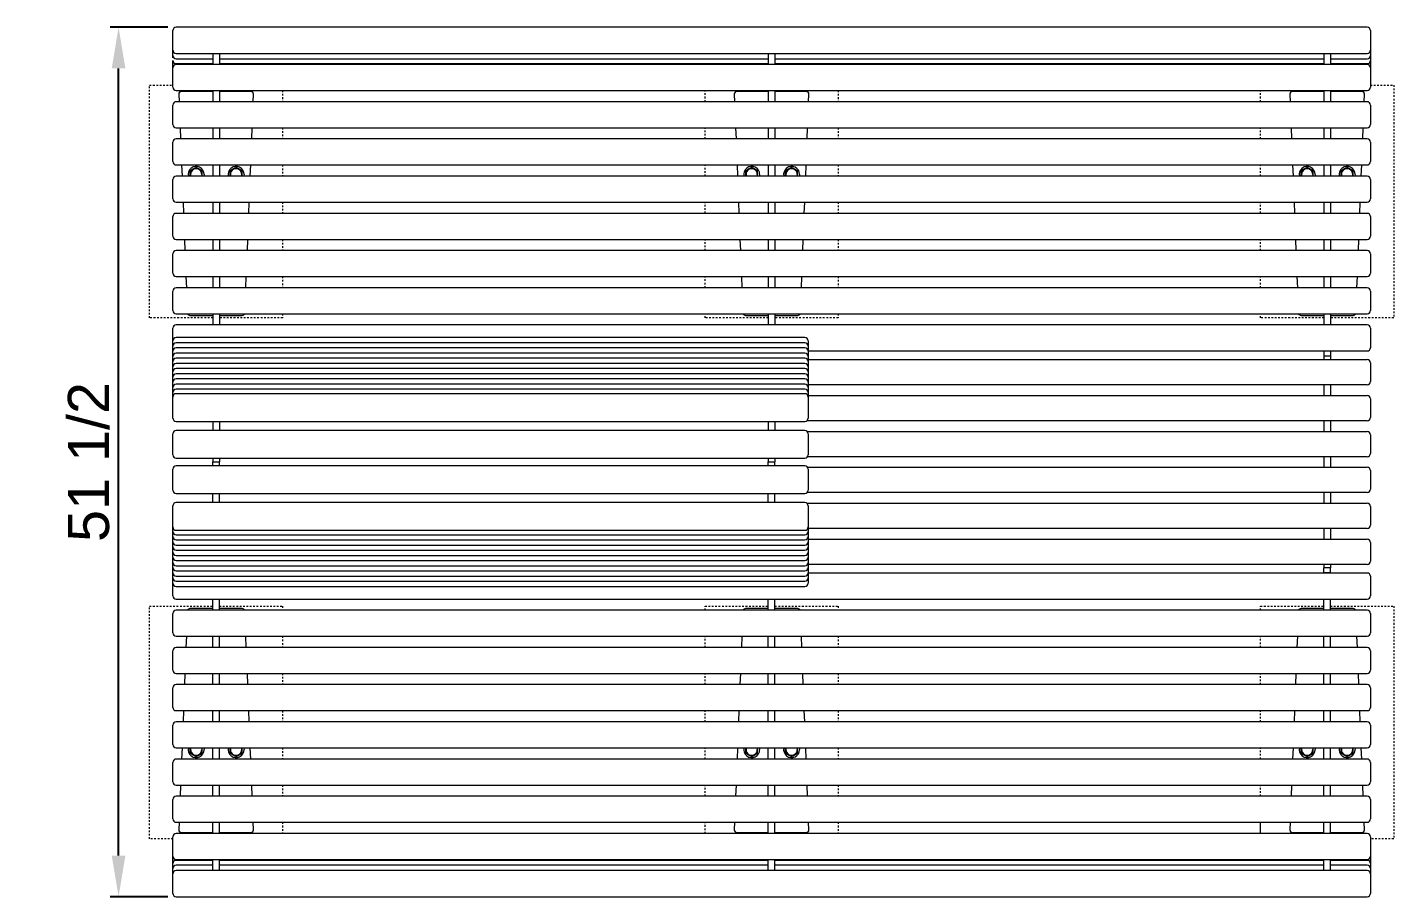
# Model space of a CAD drawing. Header units: inches. Extents: x -7 to 252, y -1 to 205.
# Drawn here: x 5.2 to 86, y 74.9 to 126.4 of the extents above; entities that cross this region are included whole.
import ezdxf

# ---------------------------------------------------------------- set-up
doc = ezdxf.new("R2010")
doc.units = ezdxf.units.IN
doc.linetypes.add('HIDDEN', pattern=[1.905, 1.27, -0.635])
for name, color, linetype, lineweight in [('ZANO_R', 7, 'Continuous', 0), ('ZANO_R_przerywana', 250, 'HIDDEN', 0), ('ZANO_W', 1, 'Continuous', 0)]:
    doc.layers.add(name, color=color, linetype=linetype, lineweight=lineweight)
doc.styles.get("Standard").update_dxf_attribs({"font": 'ARIALUNI.TTF'})
doc.dimstyles.new('amerykanie', dxfattribs={"dimtxt": 50, "dimasz": 50, "dimexe": 0.5, "dimexo": 0.5, "dimgap": 1, "dimtad": 1, "dimdec": 0, "dimzin": 0, "dimlunit": 5, "dimtxsty": 'Standard', "dimcen": 0.09, "dimclrd": 1, "dimclre": 1, "dimclrt": 1, "dimazin": 0, "dimtfac": 1, "dimtdec": 0, "dimtmove": 0, "dimatfit": 3, "dimfxl": 1, "dimtzin": 0, "dimarcsym": 1})

# ---------------------------------------------------------------- blocks, each defined once
blk = doc.blocks.new('*D369')
at = {"layer": 'ZANO_W', "color": 1, "lineweight": -2}
for p, q in [((13.461, 126.373), (10.05, 126.373)), ((10.55, 77.339), (10.55, 123.936)), ((13.461, 74.901), (10.05, 74.901))]:
    blk.add_line(p, q, dxfattribs=at)
at = {"layer": 'ZANO_W', "color": 1}
for points in [[(10.956, 123.936), (10.144, 123.936), (10.55, 126.373)], [(10.144, 77.339), (10.956, 77.339), (10.55, 74.901)]]:
    blk.add_solid(points, dxfattribs=at)
at = {"layer": 'ZANO_W', "color": 1, "insert": (8.785, 100.637), "char_height": 2.4375, "attachment_point": 5, "rotation": 90}
blk.add_mtext('51 1/2', dxfattribs=at)

msp = doc.modelspace()

# ---------------------------------------------------------------- linework, layer by layer
at = {"layer": 'ZANO_R'}
for p, q in [((13.76369, 126.12964), (13.76369, 126.17619)), ((84.43274, 126.37304), (13.96054, 126.37304)), ((84.62959, 126.17619), (84.62959, 126.12964)), ((13.76369, 125.02826), (13.76369, 126.12964)), ((84.62959, 126.12964), (84.62959, 125.02826)), ((13.76369, 124.85759), (13.76369, 125.02826)), ((13.76369, 124.711), (13.76369, 124.85759)), ((13.76369, 124.5644), (13.76369, 124.711)), ((13.96054, 124.83141), (84.43274, 124.83141)), ((16.12589, 124.83141), (16.12589, 124.17029)), ((16.51958, 124.83141), (16.51958, 124.17029)), ((48.99979, 124.83141), (48.99979, 124.17029)), ((49.39349, 124.83141), (49.39349, 124.17029)), ((81.87369, 124.83141), (81.87369, 124.17029)), ((82.26739, 124.83141), (82.26739, 124.17029)), ((84.62959, 125.02826), (84.62959, 124.85759)), ((84.62959, 124.85759), (84.62959, 124.711)), ((84.62959, 124.711), (84.62959, 124.5644)), ((84.62959, 124.5644), (84.62959, 124.41781)), ((13.76369, 124.27121), (13.76369, 124.41781)), ((13.76369, 124.12462), (13.76369, 124.27121)), ((13.76369, 123.97803), (13.76369, 124.12462)), ((13.76369, 123.97344), (13.76369, 123.97803)), ((13.76369, 123.92689), (13.76369, 123.97344)), ((13.76369, 122.82551), (13.76369, 123.92689)), ((13.96054, 124.51415), (16.12589, 124.51415)), ((13.96054, 124.22096), (16.12589, 124.22096)), ((84.43274, 124.17029), (13.96054, 124.17029)), ((16.51958, 124.51415), (48.99979, 124.51415)), ((16.51958, 124.22096), (48.99979, 124.22096)), ((49.39349, 124.51415), (81.87369, 124.51415)), ((49.39349, 124.22096), (81.87369, 124.22096)), ((82.26739, 124.51415), (84.43274, 124.51415)), ((82.26739, 124.22096), (84.43274, 124.22096)), ((84.62959, 124.41781), (84.62959, 124.27121)), ((84.62959, 124.27121), (84.62959, 124.12462)), ((84.62959, 124.12462), (84.62959, 123.97803)), ((84.62959, 123.97803), (84.62959, 123.97344)), ((84.62959, 123.97344), (84.62959, 123.92689)), ((84.62959, 123.92689), (84.62959, 122.82551)), ((13.96054, 122.62866), (84.43274, 122.62866)), ((14.11455, 122.41142), (14.13186, 121.96754)), ((16.12589, 122.57503), (14.27191, 122.57503)), ((16.12589, 122.62866), (16.12589, 121.96754)), ((16.51958, 122.62866), (16.51958, 121.96754)), ((18.37356, 122.57503), (16.51958, 122.57503)), ((18.51361, 121.96754), (18.53092, 122.41142)), ((46.98845, 122.41142), (47.00576, 121.96754)), ((48.99979, 122.57503), (47.14581, 122.57503)), ((48.99979, 122.62866), (48.99979, 121.96754)), ((49.39349, 122.62866), (49.39349, 121.96754)), ((51.24746, 122.57503), (49.39349, 122.57503)), ((51.38752, 121.96754), (51.40482, 122.41142)), ((79.86236, 122.41142), (79.87966, 121.96754)), ((81.87369, 122.57503), (80.01972, 122.57503)), ((81.87369, 122.62866), (81.87369, 121.96754)), ((82.26739, 122.62866), (82.26739, 121.96754)), ((84.12136, 122.57503), (82.26739, 122.57503)), ((84.26142, 121.96754), (84.27872, 122.41142)), ((13.76369, 121.72414), (13.76369, 121.77068)), ((13.76369, 120.62276), (13.76369, 121.72414)), ((84.43274, 121.96754), (13.96054, 121.96754)), ((84.62959, 121.77068), (84.62959, 121.72414)), ((84.62959, 121.72414), (84.62959, 120.62276)), ((13.96054, 120.42591), (84.43274, 120.42591)), ((84.43274, 119.76478), (13.96054, 119.76478)), ((14.19195, 120.42591), (14.21772, 119.76478)), ((16.12589, 120.42591), (16.12589, 119.76478)), ((16.51958, 120.42591), (16.51958, 119.76478)), ((18.42775, 119.76478), (18.45352, 120.42591)), ((47.06585, 120.42591), (47.09162, 119.76478)), ((48.99979, 120.42591), (48.99979, 119.76478)), ((49.39349, 120.42591), (49.39349, 119.76478)), ((51.30165, 119.76478), (51.32742, 120.42591)), ((79.93975, 120.42591), (79.96552, 119.76478)), ((81.87369, 120.42591), (81.87369, 119.76478)), ((82.26739, 120.42591), (82.26739, 119.76478)), ((84.17555, 119.76478), (84.20132, 120.42591)), ((13.76369, 119.52139), (13.76369, 119.56793)), ((13.76369, 118.42001), (13.76369, 119.52139)), ((84.62959, 119.56793), (84.62959, 119.52139)), ((84.62959, 119.52139), (84.62959, 118.42001)), ((13.96054, 118.22316), (84.43274, 118.22316)), ((14.27782, 118.22316), (14.30359, 117.56203)), ((16.12589, 118.22316), (16.12589, 117.56203)), ((16.51958, 118.22316), (16.51958, 117.56203)), ((18.34188, 117.56203), (18.36765, 118.22316)), ((47.15172, 118.22316), (47.17749, 117.56203)), ((48.99979, 118.22316), (48.99979, 117.56203)), ((49.39349, 118.22316), (49.39349, 117.56203)), ((51.21578, 117.56203), (51.24155, 118.22316)), ((80.02562, 118.22316), (80.05139, 117.56203)), ((81.87369, 118.22316), (81.87369, 117.56203)), ((82.26739, 118.22316), (82.26739, 117.56203)), ((84.08968, 117.56203), (84.11546, 118.22316)), ((13.76369, 117.31863), (13.76369, 117.36518)), ((13.76369, 116.21726), (13.76369, 117.31863)), ((84.43274, 117.56203), (13.96054, 117.56203)), ((14.78731, 117.6656), (14.78731, 117.87017)), ((14.78731, 117.56203), (14.78731, 117.6656)), ((15.49597, 117.87017), (15.3188, 117.97246)), ((15.49597, 117.6656), (15.49597, 117.87017)), ((15.49597, 117.56203), (15.49597, 117.6656)), ((17.1495, 117.6656), (17.1495, 117.87017)), ((17.1495, 117.56203), (17.1495, 117.6656)), ((17.85816, 117.6656), (17.85816, 117.87017)), ((17.85816, 117.56203), (17.85816, 117.6656)), ((47.66121, 117.6656), (47.66121, 117.87017)), ((47.66121, 117.56203), (47.66121, 117.6656)), ((48.36987, 117.6656), (48.36987, 117.87017)), ((48.36987, 117.56203), (48.36987, 117.6656)), ((50.02341, 117.6656), (50.02341, 117.87017)), ((50.02341, 117.56203), (50.02341, 117.6656)), ((50.73206, 117.6656), (50.73206, 117.87017)), ((50.73206, 117.56203), (50.73206, 117.6656)), ((80.53511, 117.6656), (80.53511, 117.87017)), ((80.53511, 117.56203), (80.53511, 117.6656)), ((81.24377, 117.6656), (81.24377, 117.87017)), ((81.24377, 117.56203), (81.24377, 117.6656)), ((82.89731, 117.6656), (82.89731, 117.87017)), ((82.89731, 117.56203), (82.89731, 117.6656)), ((83.60597, 117.6656), (83.60597, 117.87017)), ((83.60597, 117.56203), (83.60597, 117.6656)), ((84.62959, 117.36518), (84.62959, 117.31863)), ((84.62959, 117.31863), (84.62959, 116.21726)), ((13.96054, 116.02041), (84.43274, 116.02041)), ((14.36368, 116.02041), (14.38945, 115.35928)), ((16.12589, 116.02041), (16.12589, 115.35928)), ((16.51958, 116.02041), (16.51958, 115.35928)), ((18.25602, 115.35928), (18.28179, 116.02041)), ((47.23758, 116.02041), (47.26336, 115.35928)), ((48.99979, 116.02041), (48.99979, 115.35928)), ((49.39349, 116.02041), (49.39349, 115.35928)), ((51.12992, 115.35928), (51.15569, 116.02041)), ((80.11149, 116.02041), (80.13726, 115.35928)), ((81.87369, 116.02041), (81.87369, 115.35928)), ((82.26739, 116.02041), (82.26739, 115.35928)), ((84.00382, 115.35928), (84.02959, 116.02041)), ((13.76369, 115.11588), (13.76369, 115.16243)), ((13.76369, 114.01451), (13.76369, 115.11588)), ((84.43274, 115.35928), (13.96054, 115.35928)), ((84.62959, 115.16243), (84.62959, 115.11588)), ((84.62959, 115.11588), (84.62959, 114.01451)), ((13.96054, 113.81766), (84.43274, 113.81766)), ((14.44955, 113.81766), (14.47532, 113.15653)), ((16.12589, 113.81766), (16.12589, 113.15653)), ((16.51958, 113.81766), (16.51958, 113.15653)), ((18.17015, 113.15653), (18.19592, 113.81766)), ((47.32345, 113.81766), (47.34922, 113.15653)), ((48.99979, 113.81766), (48.99979, 113.15653)), ((49.39349, 113.81766), (49.39349, 113.15653)), ((51.04405, 113.15653), (51.06982, 113.81766)), ((80.19735, 113.81766), (80.22312, 113.15653)), ((81.87369, 113.81766), (81.87369, 113.15653)), ((82.26739, 113.81766), (82.26739, 113.15653)), ((83.91795, 113.15653), (83.94372, 113.81766)), ((13.76369, 112.91313), (13.76369, 112.95968)), ((13.76369, 111.81176), (13.76369, 112.91313)), ((84.43274, 113.15653), (13.96054, 113.15653)), ((84.62959, 112.95968), (84.62959, 112.91313)), ((84.62959, 112.91313), (84.62959, 111.81176)), ((13.96054, 111.61491), (84.43274, 111.61491)), ((14.53542, 111.61491), (14.56119, 110.95378)), ((16.12589, 111.61491), (16.12589, 110.95378)), ((16.51958, 111.61491), (16.51958, 110.95378)), ((18.08428, 110.95378), (18.11005, 111.61491)), ((47.40932, 111.61491), (47.43509, 110.95378)), ((48.99979, 111.61491), (48.99979, 110.95378)), ((49.39349, 111.61491), (49.39349, 110.95378)), ((50.95818, 110.95378), (50.98396, 111.61491)), ((80.28322, 111.61491), (80.30899, 110.95378)), ((81.87369, 111.61491), (81.87369, 110.95378)), ((82.26739, 111.61491), (82.26739, 110.95378)), ((83.83209, 110.95378), (83.85786, 111.61491)), ((84.43274, 110.95378), (13.96054, 110.95378)), ((13.76369, 110.71038), (13.76369, 110.75693)), ((13.76369, 109.60901), (13.76369, 110.71038)), ((84.62959, 110.75693), (84.62959, 110.71038)), ((84.62959, 110.71038), (84.62959, 109.60901)), ((13.96054, 109.41216), (84.43274, 109.41216)), ((14.77637, 109.31917), (16.12589, 109.31917)), ((16.12589, 109.41216), (16.12589, 108.75103)), ((16.51958, 109.41216), (16.51958, 108.75103)), ((16.51958, 109.31917), (17.8691, 109.31917)), ((47.65027, 109.31917), (48.99979, 109.31917)), ((48.99979, 109.41216), (48.99979, 108.75103)), ((49.39349, 109.41216), (49.39349, 108.75103)), ((49.39349, 109.31917), (50.74301, 109.31917)), ((80.52417, 109.31917), (81.87369, 109.31917)), ((81.87369, 109.41216), (81.87369, 108.75103)), ((82.26739, 109.41216), (82.26739, 108.75103)), ((82.26739, 109.31917), (83.61691, 109.31917)), ((13.76369, 108.50763), (13.76369, 108.55418)), ((13.76369, 107.80555), (13.76369, 108.50763)), ((84.43274, 108.75103), (13.96054, 108.75103)), ((84.62959, 108.55418), (84.62959, 108.50763)), ((84.62959, 108.50763), (84.62959, 107.40626)), ((13.76369, 107.65261), (13.76369, 107.80555)), ((13.76369, 107.49967), (13.76369, 107.65261)), ((51.16513, 108.0024), (13.96054, 108.0024)), ((51.16513, 107.69652), (13.96054, 107.69652)), ((51.36198, 107.80555), (51.36198, 107.65261)), ((51.36198, 107.65261), (51.36198, 107.49967)), ((13.76369, 107.34674), (13.76369, 107.49967)), ((13.76369, 107.1938), (13.76369, 107.34674)), ((13.76369, 107.04087), (13.76369, 107.1938)), ((13.76369, 106.88793), (13.76369, 107.04087)), ((13.76369, 106.735), (13.76369, 106.88793)), ((13.76369, 106.58206), (13.76369, 106.735)), ((51.16513, 107.39065), (13.96054, 107.39065)), ((51.16513, 107.08478), (13.96054, 107.08478)), ((51.16513, 106.77891), (13.96054, 106.77891)), ((51.36198, 107.49967), (51.36198, 107.34674)), ((51.36198, 107.34674), (51.36198, 107.1938)), ((51.36198, 107.20941), (84.43274, 107.20941)), ((51.36198, 107.1938), (51.36198, 107.04087)), ((51.36198, 107.04087), (51.36198, 106.88793)), ((51.36198, 106.88793), (51.36198, 106.735)), ((51.36198, 106.735), (51.36198, 106.58206)), ((81.87369, 107.20941), (81.87369, 107.20891)), ((82.26739, 107.20891), (81.87369, 107.20891)), ((81.87369, 107.20891), (81.87369, 106.89423)), ((82.26739, 106.89423), (81.87369, 106.89423)), ((81.87369, 106.89423), (81.87369, 106.70011)), ((82.26739, 107.20941), (82.26739, 107.20891)), ((82.26739, 107.20891), (82.26739, 106.89423)), ((82.26739, 106.89423), (82.26739, 106.70011)), ((13.76369, 106.42912), (13.76369, 106.58206)), ((13.76369, 106.27619), (13.76369, 106.42912)), ((13.76369, 106.12325), (13.76369, 106.27619)), ((13.76369, 105.97031), (13.76369, 106.12325)), ((13.76369, 105.81738), (13.76369, 105.97031)), ((51.16513, 106.47304), (13.96054, 106.47304)), ((51.16513, 106.16716), (13.96054, 106.16716)), ((51.36198, 106.70011), (84.43274, 106.70011)), ((51.36198, 106.58206), (51.36198, 106.42912)), ((51.36198, 106.42912), (51.36198, 106.27619)), ((51.36198, 106.27619), (51.36198, 106.12325)), ((51.36198, 106.12325), (51.36198, 105.97031)), ((51.36198, 105.97031), (51.36198, 105.81738)), ((84.62959, 106.50326), (84.62959, 105.40091)), ((13.76369, 105.66444), (13.76369, 105.81738)), ((13.76369, 105.51151), (13.76369, 105.66444)), ((13.76369, 105.35857), (13.76369, 105.51151)), ((13.76369, 105.20563), (13.76369, 105.35857)), ((13.76369, 105.0527), (13.76369, 105.20563)), ((51.16513, 105.86129), (13.96054, 105.86129)), ((51.16513, 105.55542), (13.96054, 105.55542)), ((51.16513, 105.24955), (13.96054, 105.24955)), ((51.36198, 105.81738), (51.36198, 105.66444)), ((51.36198, 105.66444), (51.36198, 105.51151)), ((51.36198, 105.51151), (51.36198, 105.35857)), ((51.36198, 105.35857), (51.36198, 105.20563)), ((51.36198, 105.20563), (51.36198, 105.0527)), ((84.43274, 105.20406), (51.36198, 105.20406)), ((81.87369, 105.20406), (81.87369, 104.57414)), ((82.26739, 105.20406), (82.26739, 104.57414)), ((13.76369, 104.89976), (13.76369, 105.0527)), ((13.76369, 104.74683), (13.76369, 104.89976)), ((13.76369, 104.59389), (13.76369, 104.74683)), ((13.76369, 104.48541), (13.76369, 104.59389)), ((13.76369, 104.33247), (13.76369, 104.48541)), ((13.76369, 103.24077), (13.76369, 104.33247)), ((51.16513, 104.94368), (13.96054, 104.94368)), ((51.16513, 104.68226), (13.96054, 104.68226)), ((51.36198, 105.0527), (51.36198, 104.89976)), ((51.36198, 104.89976), (51.36198, 104.74683)), ((51.36198, 104.74683), (51.36198, 104.59389)), ((51.36198, 104.59389), (51.36198, 104.48541)), ((51.36198, 104.57414), (84.43274, 104.57414)), ((51.36198, 104.48541), (51.36198, 104.33247)), ((51.36198, 104.33247), (51.36198, 103.24077)), ((84.62959, 104.37729), (84.62959, 103.27493)), ((13.96054, 103.04392), (51.16513, 103.04392)), ((16.12589, 103.04392), (16.12589, 102.49886)), ((16.51958, 103.04392), (16.51958, 102.49886)), ((48.99979, 103.04392), (48.99979, 102.49886)), ((49.39349, 103.04392), (49.39349, 102.49886)), ((84.43274, 103.07808), (51.27595, 103.07808)), ((81.87369, 103.07808), (81.87369, 102.44816)), ((82.26739, 103.07808), (82.26739, 102.44816)), ((13.76369, 102.14907), (13.76369, 102.30201)), ((13.76369, 101.05738), (13.76369, 102.14907)), ((51.16513, 102.49886), (13.96054, 102.49886)), ((51.29701, 102.44816), (84.43274, 102.44816)), ((51.36198, 102.30201), (51.36198, 102.14907)), ((51.36198, 102.14907), (51.36198, 101.05738)), ((84.62959, 102.25131), (84.62959, 101.14895)), ((13.96054, 100.86053), (51.16513, 100.86053)), ((51.16513, 100.41378), (13.96054, 100.41378)), ((16.12589, 100.86053), (16.12589, 100.63715)), ((16.12589, 100.63715), (16.51958, 100.63715)), ((16.12589, 100.41378), (16.12589, 100.63715)), ((16.51958, 100.86053), (16.51958, 100.63715)), ((16.51958, 100.41378), (16.51958, 100.63715)), ((48.99979, 100.86053), (48.99979, 100.63715)), ((48.99979, 100.63715), (49.39349, 100.63715)), ((48.99979, 100.41378), (48.99979, 100.63715)), ((49.39349, 100.86053), (49.39349, 100.63715)), ((49.39349, 100.41378), (49.39349, 100.63715)), ((84.43274, 100.9521), (51.33147, 100.9521)), ((51.33148, 100.32218), (84.43274, 100.32218)), ((81.87369, 100.9521), (81.87369, 100.32218)), ((82.26739, 100.9521), (82.26739, 100.32218)), ((13.76369, 99.12523), (13.76369, 100.21693)), ((51.36198, 100.21693), (51.36198, 99.12523)), ((84.62959, 100.12533), (84.62959, 99.02297)), ((13.76369, 98.9723), (13.76369, 99.12523)), ((13.96054, 98.77545), (51.16513, 98.77545)), ((16.12589, 98.23038), (16.12589, 98.77545)), ((16.51958, 98.23038), (16.51958, 98.77545)), ((48.99979, 98.23038), (48.99979, 98.77545)), ((49.39349, 98.23038), (49.39349, 98.77545)), ((84.43274, 98.82613), (51.29698, 98.82613)), ((51.36198, 99.12523), (51.36198, 98.9723)), ((81.87369, 98.82613), (81.87369, 98.19621)), ((82.26739, 98.82613), (82.26739, 98.19621)), ((13.76369, 96.94184), (13.76369, 98.03353)), ((51.16513, 98.23038), (13.96054, 98.23038)), ((51.27598, 98.19621), (84.43274, 98.19621)), ((51.36198, 98.03353), (51.36198, 96.94184)), ((84.62959, 97.99936), (84.62959, 96.897)), ((13.76369, 96.7889), (13.76369, 96.94184)), ((13.76369, 96.68042), (13.76369, 96.7889)), ((13.76369, 96.52748), (13.76369, 96.68042)), ((13.76369, 96.37454), (13.76369, 96.52748)), ((13.76369, 96.22161), (13.76369, 96.37454)), ((13.76369, 96.06867), (13.76369, 96.22161)), ((13.96054, 96.59205), (51.16513, 96.59205)), ((13.96054, 96.33063), (51.16513, 96.33063)), ((51.36198, 96.94184), (51.36198, 96.7889)), ((51.36198, 96.7889), (51.36198, 96.68042)), ((84.43274, 96.70015), (51.36198, 96.70015)), ((51.36198, 96.68042), (51.36198, 96.52748)), ((51.36198, 96.52748), (51.36198, 96.37454)), ((51.36198, 96.37454), (51.36198, 96.22161)), ((51.36198, 96.22161), (51.36198, 96.06867)), ((81.87369, 96.70015), (81.87369, 96.07023)), ((82.26739, 96.70015), (82.26739, 96.07023)), ((13.76369, 95.91574), (13.76369, 96.06867)), ((13.76369, 95.7628), (13.76369, 95.91574)), ((13.76369, 95.60986), (13.76369, 95.7628)), ((13.76369, 95.45693), (13.76369, 95.60986)), ((13.76369, 95.30399), (13.76369, 95.45693)), ((13.96054, 96.02476), (51.16513, 96.02476)), ((13.96054, 95.71889), (51.16513, 95.71889)), ((13.96054, 95.41301), (51.16513, 95.41301)), ((51.36198, 96.07023), (84.43274, 96.07023)), ((51.36198, 96.06867), (51.36198, 95.91574)), ((51.36198, 95.91574), (51.36198, 95.7628)), ((51.36198, 95.7628), (51.36198, 95.60986)), ((51.36198, 95.60986), (51.36198, 95.45693)), ((51.36198, 95.45693), (51.36198, 95.30399)), ((84.62959, 95.87338), (84.62959, 94.77102)), ((13.76369, 95.15106), (13.76369, 95.30399)), ((13.76369, 94.99812), (13.76369, 95.15106)), ((13.76369, 94.84518), (13.76369, 94.99812)), ((13.76369, 94.69225), (13.76369, 94.84518)), ((13.76369, 94.53931), (13.76369, 94.69225)), ((13.96054, 95.10714), (51.16513, 95.10714)), ((13.96054, 94.80127), (51.16513, 94.80127)), ((51.36198, 95.30399), (51.36198, 95.15106)), ((51.36198, 95.15106), (51.36198, 94.99812)), ((51.36198, 94.99812), (51.36198, 94.84518)), ((51.36198, 94.84518), (51.36198, 94.69225)), ((51.36198, 94.69225), (51.36198, 94.53931)), ((13.76369, 94.38638), (13.76369, 94.53931)), ((13.76369, 94.23344), (13.76369, 94.38638)), ((13.76369, 94.0805), (13.76369, 94.23344)), ((13.76369, 93.92757), (13.76369, 94.0805)), ((13.76369, 93.77463), (13.76369, 93.92757)), ((13.96054, 94.4954), (51.16513, 94.4954)), ((13.96054, 94.18953), (51.16513, 94.18953)), ((13.96054, 93.88365), (51.16513, 93.88365)), ((84.43274, 94.57417), (51.36198, 94.57417)), ((51.36198, 94.53931), (51.36198, 94.38638)), ((51.36198, 94.38638), (51.36198, 94.23344)), ((51.36198, 94.23344), (51.36198, 94.0805)), ((51.36198, 94.0805), (51.36198, 93.92757)), ((84.43274, 94.06482), (51.36198, 94.06482)), ((51.36198, 93.92757), (51.36198, 93.77463)), ((81.87369, 94.57417), (81.87369, 94.3801)), ((82.26739, 94.3801), (81.87369, 94.3801)), ((81.87369, 94.06542), (81.87369, 94.3801)), ((82.26739, 94.06542), (81.87369, 94.06542)), ((81.87369, 94.06482), (81.87369, 94.06542)), ((82.26739, 94.57417), (82.26739, 94.3801)), ((82.26739, 94.06542), (82.26739, 94.3801)), ((82.26739, 94.06482), (82.26739, 94.06542)), ((84.62959, 93.86797), (84.62959, 92.76659)), ((13.76369, 93.6217), (13.76369, 93.77463)), ((13.76369, 93.46876), (13.76369, 93.6217)), ((13.76369, 92.76659), (13.76369, 93.46876)), ((13.96054, 93.57778), (51.16513, 93.57778)), ((13.96054, 93.27191), (51.16513, 93.27191)), ((51.36198, 93.77463), (51.36198, 93.6217)), ((51.36198, 93.6217), (51.36198, 93.46876)), ((13.76369, 92.72004), (13.76369, 92.76659)), ((13.96054, 92.52319), (84.43274, 92.52319)), ((16.12589, 91.86207), (16.12589, 92.52319)), ((16.51958, 91.86207), (16.51958, 92.52319)), ((48.99979, 91.86207), (48.99979, 92.52319)), ((49.39349, 91.86207), (49.39349, 92.52319)), ((81.87369, 91.86207), (81.87369, 92.52319)), ((82.26739, 91.86207), (82.26739, 92.52319)), ((84.62959, 92.76659), (84.62959, 92.72004)), ((13.76369, 90.56384), (13.76369, 91.66522)), ((84.43274, 91.86207), (13.96054, 91.86207)), ((16.12589, 91.95513), (14.77637, 91.95513)), ((17.8691, 91.95513), (16.51958, 91.95513)), ((48.99979, 91.95513), (47.65027, 91.95513)), ((50.74301, 91.95513), (49.39349, 91.95513)), ((81.87369, 91.95516), (80.52417, 91.95516)), ((83.61691, 91.95516), (82.26739, 91.95516)), ((84.62959, 91.66522), (84.62959, 90.56384)), ((13.76369, 90.51729), (13.76369, 90.56384)), ((84.62959, 90.56384), (84.62959, 90.51729)), ((13.96054, 90.32044), (84.43274, 90.32044)), ((14.56118, 90.32044), (14.53541, 89.65932)), ((16.12589, 89.65932), (16.12589, 90.32044)), ((16.51958, 89.65932), (16.51958, 90.32044)), ((18.11006, 89.65932), (18.08429, 90.32044)), ((47.43509, 90.32044), (47.40931, 89.65932)), ((48.99979, 89.65932), (48.99979, 90.32044)), ((49.39349, 89.65932), (49.39349, 90.32044)), ((50.98396, 89.65932), (50.95819, 90.32044)), ((80.30899, 90.32044), (80.28322, 89.65932)), ((81.87369, 89.65932), (81.87369, 90.32044)), ((82.26739, 89.65932), (82.26739, 90.32044)), ((83.85786, 89.65932), (83.83209, 90.32044)), ((13.76369, 88.36109), (13.76369, 89.46247)), ((84.43274, 89.65932), (13.96054, 89.65932)), ((84.62959, 89.46247), (84.62959, 88.36109)), ((13.76369, 88.31454), (13.76369, 88.36109)), ((84.62959, 88.36109), (84.62959, 88.31454)), ((13.96054, 88.11769), (84.43274, 88.11769)), ((84.43274, 87.45657), (13.96054, 87.45657)), ((14.47532, 88.11769), (14.44955, 87.45657)), ((16.12589, 87.45657), (16.12589, 88.11769)), ((16.51958, 87.45657), (16.51958, 88.11769)), ((18.19592, 87.45657), (18.17015, 88.11769)), ((47.34922, 88.11769), (47.32345, 87.45657)), ((48.99979, 87.45657), (48.99979, 88.11769)), ((49.39349, 87.45657), (49.39349, 88.11769)), ((51.06983, 87.45657), (51.04405, 88.11769)), ((80.22312, 88.11769), (80.19735, 87.45657)), ((81.87369, 87.45657), (81.87369, 88.11769)), ((82.26739, 87.45657), (82.26739, 88.11769)), ((83.94373, 87.45657), (83.91796, 88.11769)), ((13.76369, 86.15834), (13.76369, 87.25972)), ((84.62959, 87.25972), (84.62959, 86.15834)), ((13.76369, 86.11179), (13.76369, 86.15834)), ((13.96054, 85.91494), (84.43274, 85.91494)), ((14.38945, 85.91494), (14.36368, 85.25382)), ((16.12589, 85.25382), (16.12589, 85.91494)), ((16.51958, 85.25382), (16.51958, 85.91494)), ((18.28179, 85.25382), (18.25602, 85.91494)), ((47.26335, 85.91494), (47.23758, 85.25382)), ((48.99979, 85.25382), (48.99979, 85.91494)), ((49.39349, 85.25382), (49.39349, 85.91494)), ((51.15569, 85.25382), (51.12992, 85.91494)), ((80.13726, 85.91494), (80.11148, 85.25382)), ((81.87369, 85.25382), (81.87369, 85.91494)), ((82.26739, 85.25382), (82.26739, 85.91494)), ((84.02959, 85.25382), (84.00382, 85.91494)), ((84.62959, 86.15834), (84.62959, 86.11179)), ((13.76369, 83.95559), (13.76369, 85.05697)), ((84.43274, 85.25382), (13.96054, 85.25382)), ((84.62959, 85.05697), (84.62959, 83.95559)), ((13.76369, 83.90904), (13.76369, 83.95559)), ((13.96054, 83.71219), (84.43274, 83.71219)), ((14.30359, 83.71219), (14.27781, 83.05107)), ((14.78731, 83.60871), (14.78731, 83.71219)), ((14.78731, 83.40413), (14.78731, 83.60871)), ((15.49597, 83.60871), (15.49597, 83.71219)), ((15.49597, 83.40413), (15.49597, 83.60871)), ((16.12589, 83.05107), (16.12589, 83.71219)), ((16.51958, 83.05107), (16.51958, 83.71219)), ((17.1495, 83.60871), (17.1495, 83.71219)), ((17.1495, 83.40413), (17.1495, 83.60871)), ((17.85816, 83.60871), (17.85816, 83.71219)), ((17.85816, 83.40413), (17.85816, 83.60871)), ((18.36766, 83.05107), (18.34188, 83.71219)), ((47.17749, 83.71219), (47.15172, 83.05107)), ((47.66121, 83.60871), (47.66121, 83.71219)), ((47.66121, 83.40413), (47.66121, 83.60871)), ((48.36987, 83.60871), (48.36987, 83.71219)), ((48.36987, 83.40413), (48.36987, 83.60871)), ((48.99979, 83.05107), (48.99979, 83.71219)), ((49.39349, 83.05107), (49.39349, 83.71219)), ((50.02341, 83.60871), (50.02341, 83.71219)), ((50.02341, 83.40413), (50.02341, 83.60871)), ((50.73206, 83.60871), (50.73206, 83.71219)), ((50.73206, 83.40413), (50.73206, 83.60871)), ((51.24156, 83.05107), (51.21579, 83.71219)), ((80.05139, 83.71219), (80.02562, 83.05107)), ((80.53511, 83.60873), (80.53511, 83.71219)), ((80.53511, 83.40416), (80.53511, 83.60873)), ((81.24377, 83.60873), (81.24377, 83.71219)), ((81.24377, 83.40416), (81.24377, 83.60873)), ((81.87369, 83.05107), (81.87369, 83.71219)), ((82.26739, 83.05107), (82.26739, 83.71219)), ((82.89731, 83.60873), (82.89731, 83.71219)), ((82.89731, 83.40416), (82.89731, 83.60873)), ((83.60597, 83.60873), (83.60597, 83.71219)), ((83.60597, 83.40416), (83.60597, 83.60873)), ((84.11546, 83.05107), (84.08969, 83.71219)), ((84.62959, 83.95559), (84.62959, 83.90904)), ((13.76369, 81.75284), (13.76369, 82.85422)), ((84.43274, 83.05107), (13.96054, 83.05107)), ((84.62959, 82.85422), (84.62959, 81.75284)), ((13.76369, 81.70629), (13.76369, 81.75284)), ((84.62959, 81.75284), (84.62959, 81.70629)), ((13.96054, 81.50944), (84.43274, 81.50944)), ((14.21772, 81.50944), (14.19195, 80.84832)), ((16.12589, 80.84832), (16.12589, 81.50944)), ((16.51958, 80.84832), (16.51958, 81.50944)), ((18.45352, 80.84832), (18.42775, 81.50944)), ((47.09162, 81.50944), (47.06585, 80.84832)), ((48.99979, 80.84832), (48.99979, 81.50944)), ((49.39349, 80.84832), (49.39349, 81.50944)), ((51.32742, 80.84832), (51.30165, 81.50944)), ((79.96552, 81.50944), (79.93975, 80.84832)), ((81.87369, 80.84832), (81.87369, 81.50944)), ((82.26739, 80.84832), (82.26739, 81.50944)), ((84.20133, 80.84832), (84.17556, 81.50944)), ((13.76369, 79.55009), (13.76369, 80.65147)), ((84.43274, 80.84832), (13.96054, 80.84832)), ((84.62959, 80.65147), (84.62959, 79.55009)), ((13.76369, 79.50354), (13.76369, 79.55009)), ((13.96054, 79.30669), (84.43274, 79.30669)), ((14.13185, 79.30669), (14.11455, 78.86289)), ((16.12589, 78.64557), (16.12589, 79.30669)), ((16.51958, 78.64557), (16.51958, 79.30669)), ((18.53092, 78.86289), (18.51362, 79.30669)), ((47.00576, 79.30669), (46.98845, 78.86289)), ((48.99979, 78.64557), (48.99979, 79.30669)), ((49.39349, 78.64557), (49.39349, 79.30669)), ((51.40482, 78.86289), (51.38752, 79.30669)), ((78.13354, 78.64557), (78.13354, 79.30669)), ((79.87966, 79.30669), (79.86236, 78.86291)), ((81.87369, 78.64557), (81.87369, 79.30669)), ((82.26739, 78.64557), (82.26739, 79.30669)), ((84.27872, 78.86291), (84.26142, 79.30669)), ((84.62959, 79.55009), (84.62959, 79.50354)), ((13.76369, 77.34734), (13.76369, 78.44872)), ((84.43274, 78.64557), (13.96054, 78.64557)), ((14.27191, 78.69927), (16.12589, 78.69927)), ((16.51958, 78.69927), (18.37356, 78.69927)), ((47.14581, 78.69927), (48.99979, 78.69927)), ((49.39349, 78.69927), (51.24746, 78.69927)), ((80.01972, 78.6993), (81.87369, 78.6993)), ((82.26739, 78.6993), (84.12136, 78.6993)), ((84.62959, 78.44872), (84.62959, 77.34734)), ((13.76369, 77.30079), (13.76369, 77.34734)), ((13.76369, 77.2964), (13.76369, 77.30079)), ((13.76369, 77.14981), (13.76369, 77.2964)), ((13.76369, 77.00321), (13.76369, 77.14981)), ((13.76369, 76.85662), (13.76369, 77.00321)), ((13.76369, 76.71002), (13.76369, 76.85662)), ((13.96054, 77.10394), (84.43274, 77.10394)), ((16.12589, 77.05347), (13.96054, 77.05347)), ((16.12589, 76.44282), (16.12589, 77.10394)), ((16.51958, 76.44282), (16.51958, 77.10394)), ((48.99979, 77.05347), (16.51958, 77.05347)), ((48.99979, 76.44282), (48.99979, 77.10394)), ((49.39349, 76.44282), (49.39349, 77.10394)), ((81.87369, 77.05347), (49.39349, 77.05347)), ((81.87369, 76.44282), (81.87369, 77.10394)), ((82.26739, 76.44282), (82.26739, 77.10394)), ((84.43274, 77.05347), (82.26739, 77.05347)), ((84.62959, 77.34734), (84.62959, 77.30079)), ((84.62959, 77.30079), (84.62959, 77.2964)), ((84.62959, 77.2964), (84.62959, 77.14981)), ((84.62959, 77.14981), (84.62959, 77.00321)), ((84.62959, 77.00321), (84.62959, 76.85662)), ((84.62959, 76.85662), (84.62959, 76.71002)), ((13.76369, 76.56343), (13.76369, 76.71002)), ((13.76369, 76.41684), (13.76369, 76.56343)), ((13.76369, 76.24597), (13.76369, 76.41684)), ((13.76369, 75.14459), (13.76369, 76.24597)), ((16.12589, 76.76028), (13.96054, 76.76028)), ((84.43274, 76.44282), (13.96054, 76.44282)), ((48.99979, 76.76028), (16.51958, 76.76028)), ((81.87369, 76.76028), (49.39349, 76.76028)), ((84.43274, 76.76028), (82.26739, 76.76028)), ((84.62959, 76.71002), (84.62959, 76.56343)), ((84.62959, 76.56343), (84.62959, 76.41684)), ((84.62959, 76.41684), (84.62959, 76.24597)), ((84.62959, 76.24597), (84.62959, 75.14459)), ((13.76369, 75.09804), (13.76369, 75.14459)), ((13.96054, 74.90119), (84.43274, 74.90119)), ((84.62959, 75.14459), (84.62959, 75.09804))]:
    msp.add_line(p, q, dxfattribs=at)
at = {"layer": 'ZANO_R', "flags": 128}
for points in [[(15.14164, 118.07474), (15.05484, 118.02463), (14.96447, 117.97246)], [(15.3188, 117.97246), (15.3062, 117.97973), (15.22379, 118.02731), (15.14164, 118.07474)], [(17.50383, 118.07474), (17.41704, 118.02463), (17.32667, 117.97246)], [(17.681, 117.97246), (17.6684, 117.97973), (17.58599, 118.02731), (17.50383, 118.07474)], [(48.01554, 118.07474), (47.92874, 118.02463), (47.83837, 117.97246)], [(48.1927, 117.97246), (48.1801, 117.97973), (48.09769, 118.02731), (48.01554, 118.07474)], [(50.37773, 118.07474), (50.29094, 118.02463), (50.20057, 117.97246)], [(50.5549, 117.97246), (50.5423, 117.97973), (50.45989, 118.02731), (50.37773, 118.07474)], [(80.88944, 118.07474), (80.80264, 118.02463), (80.71227, 117.97245)], [(81.06661, 117.97245), (81.05401, 117.97973), (80.97159, 118.02731), (80.88944, 118.07474)], [(83.25163, 118.07474), (83.16484, 118.02463), (83.07447, 117.97245)], [(83.4288, 117.97245), (83.4162, 117.97973), (83.33379, 118.02731), (83.25163, 118.07474)], [(14.96447, 117.97246), (14.95187, 117.96518), (14.86946, 117.9176), (14.78731, 117.87017)], [(15.47628, 117.6656), (15.46897, 117.59602), (15.45985, 117.56203)], [(15.61408, 117.6656), (15.6069, 117.58356), (15.60258, 117.56203)], [(17.32667, 117.97246), (17.31407, 117.96518), (17.23166, 117.9176), (17.1495, 117.87017)], [(17.85816, 117.87017), (17.77136, 117.92028), (17.681, 117.97246)], [(17.83848, 117.6656), (17.83117, 117.59602), (17.82205, 117.56203)], [(17.97627, 117.6656), (17.9691, 117.58356), (17.96478, 117.56203)], [(47.83837, 117.97246), (47.82577, 117.96518), (47.74336, 117.9176), (47.66121, 117.87017)], [(48.36987, 117.87017), (48.28307, 117.92028), (48.1927, 117.97246)], [(48.35018, 117.6656), (48.34287, 117.59602), (48.33375, 117.56203)], [(48.48798, 117.6656), (48.4808, 117.58356), (48.47649, 117.56203)], [(50.20057, 117.97246), (50.18797, 117.96518), (50.10556, 117.9176), (50.02341, 117.87017)], [(50.73206, 117.87017), (50.64527, 117.92028), (50.5549, 117.97246)], [(50.71238, 117.6656), (50.70507, 117.59602), (50.69595, 117.56203)], [(50.85017, 117.6656), (50.843, 117.58356), (50.83868, 117.56203)], [(80.71227, 117.97245), (80.69968, 117.96518), (80.61726, 117.9176), (80.53511, 117.87017)], [(81.24377, 117.87017), (81.15697, 117.92028), (81.06661, 117.97245)], [(81.22408, 117.6656), (81.21677, 117.59602), (81.20766, 117.56203)], [(81.36188, 117.6656), (81.3547, 117.58356), (81.35039, 117.56203)], [(83.07447, 117.97245), (83.06187, 117.96518), (82.97946, 117.9176), (82.89731, 117.87017)], [(83.60597, 117.87017), (83.51917, 117.92028), (83.4288, 117.97245)], [(83.58628, 117.6656), (83.57897, 117.59602), (83.56985, 117.56203)], [(83.72408, 117.6656), (83.7169, 117.58356), (83.71258, 117.56203)], [(83.61691, 109.31917), (83.64688, 109.32205), (83.67575, 109.33058), (83.70247, 109.34444), (83.72607, 109.36314), (83.74568, 109.38599), (83.76058, 109.41216), (83.76058, 109.41216)], [(14.78731, 83.40413), (14.87411, 83.35402), (14.96447, 83.30185)], [(14.96447, 83.30185), (14.97707, 83.29457), (15.05948, 83.24699), (15.14164, 83.19956)], [(15.14164, 83.19956), (15.22843, 83.24967), (15.3188, 83.30185)], [(15.3188, 83.30185), (15.3314, 83.30912), (15.41381, 83.3567), (15.49597, 83.40413)], [(15.45988, 83.71219), (15.46897, 83.67828), (15.47628, 83.60871)], [(15.6026, 83.71219), (15.6069, 83.69074), (15.61408, 83.60871)], [(17.1495, 83.40413), (17.2363, 83.35402), (17.32667, 83.30185)], [(17.32667, 83.30185), (17.33927, 83.29457), (17.42168, 83.24699), (17.50383, 83.19956)], [(17.50383, 83.19956), (17.59063, 83.24967), (17.681, 83.30185)], [(17.681, 83.30185), (17.6936, 83.30912), (17.77601, 83.3567), (17.85816, 83.40413)], [(17.82207, 83.71219), (17.83117, 83.67828), (17.83848, 83.60871)], [(17.9648, 83.71219), (17.9691, 83.69074), (17.97627, 83.60871)], [(47.66121, 83.40413), (47.74801, 83.35402), (47.83837, 83.30185)], [(47.83837, 83.30185), (47.85097, 83.29457), (47.93338, 83.24699), (48.01554, 83.19956)], [(48.01554, 83.19956), (48.10234, 83.24967), (48.1927, 83.30185)], [(48.1927, 83.30185), (48.2053, 83.30912), (48.28771, 83.3567), (48.36987, 83.40413)], [(48.33378, 83.71219), (48.34287, 83.67828), (48.35018, 83.60871)], [(48.4765, 83.71219), (48.4808, 83.69074), (48.48798, 83.60871)], [(50.02341, 83.40413), (50.1102, 83.35402), (50.20057, 83.30185)], [(50.20057, 83.30185), (50.21317, 83.29457), (50.29558, 83.24699), (50.37773, 83.19956)], [(50.37773, 83.19956), (50.46453, 83.24967), (50.5549, 83.30185)], [(50.5549, 83.30185), (50.5675, 83.30912), (50.64991, 83.3567), (50.73206, 83.40413)], [(50.69598, 83.71219), (50.70507, 83.67828), (50.71238, 83.60871)], [(50.8387, 83.71219), (50.843, 83.69074), (50.85017, 83.60871)], [(80.53511, 83.40416), (80.62191, 83.35405), (80.71227, 83.30187)], [(80.71227, 83.30187), (80.72488, 83.2946), (80.80729, 83.24702), (80.88944, 83.19959)], [(80.88944, 83.19959), (80.97624, 83.2497), (81.06661, 83.30187)], [(81.06661, 83.30187), (81.0792, 83.30915), (81.16162, 83.35673), (81.24377, 83.40416)], [(81.20769, 83.71219), (81.21677, 83.67831), (81.22408, 83.60873)], [(81.35041, 83.71219), (81.3547, 83.69077), (81.36188, 83.60873)], [(82.89731, 83.40416), (82.9841, 83.35405), (83.07447, 83.30187)], [(83.07447, 83.30187), (83.08707, 83.2946), (83.16948, 83.24702), (83.25163, 83.19959)], [(83.25163, 83.19959), (83.33844, 83.2497), (83.4288, 83.30187)], [(83.4288, 83.30187), (83.4414, 83.30915), (83.52381, 83.35673), (83.60597, 83.40416)], [(83.56989, 83.71219), (83.57897, 83.67831), (83.58628, 83.60873)], [(83.71261, 83.71219), (83.7169, 83.69077), (83.72408, 83.60873)]]:
    msp.add_lwpolyline(points, dxfattribs=at)
at = {"layer": 'ZANO_R'}
for centre, radius, start, end in [((13.96054, 126.17619), 0.19685, 90, 180), ((84.43274, 126.17619), 0.19685, 0, 90), ((13.96054, 125.02826), 0.19685, 180, 270), ((13.96054, 124.711), 0.19685, 180, 270), ((84.43274, 125.02826), 0.19685, 270, 0), ((84.43274, 124.711), 0.19685, 270, 0), ((13.96054, 124.41781), 0.19685, 180, 270), ((13.96054, 123.97344), 0.19685, 90, 180), ((13.96054, 124.12462), 0.19685, 180, 202.5825889), ((84.43274, 124.41781), 0.19685, 270, 0), ((84.43274, 123.97344), 0.19685, 0, 90), ((84.43274, 124.12462), 0.19685, 337.4174111, 0), ((13.96054, 122.82551), 0.19685, 180, 270), ((14.27191, 122.41755), 0.15748, 90, 182.2323331), ((18.37356, 122.41755), 0.15748, 357.7676669, 90), ((47.14582, 122.41755), 0.15748, 90, 182.2323331), ((51.24746, 122.41755), 0.15748, 357.7676669, 90), ((80.01972, 122.41755), 0.15748, 90, 182.2323331), ((84.12136, 122.41755), 0.15748, 357.7676669, 90), ((84.43274, 122.82551), 0.19685, 270, 0), ((13.96054, 121.77069), 0.19685, 90, 180), ((84.43274, 121.77069), 0.19685, 0, 90), ((13.96054, 120.62276), 0.19685, 180, 270), ((84.43274, 120.62276), 0.19685, 270, 0), ((13.96054, 119.56793), 0.19685, 90, 180), ((84.43274, 119.56793), 0.19685, 0, 90), ((13.96054, 118.42001), 0.19685, 180, 270), ((15.14164, 117.6656), 0.47244, 0, 192.6628344), ((17.50383, 117.6656), 0.47244, 0, 192.6628344), ((48.01554, 117.6656), 0.47244, 0, 192.6628344), ((50.37774, 117.6656), 0.47244, 0, 192.6628344), ((80.88944, 117.6656), 0.47244, 0, 192.662477), ((83.25164, 117.6656), 0.47244, 0, 192.662477), ((84.43274, 118.42001), 0.19685, 270, 0), ((13.96054, 117.36518), 0.19685, 90, 180), ((15.14164, 117.6656), 0.35433, 120, 180), ((15.14164, 117.6656), 0.35433, 180, 196.9947745), ((15.14164, 117.6656), 0.33464, 0, 198.0277566), ((15.14164, 117.6656), 0.35433, 60, 120), ((15.14164, 117.6656), 0.35433, 0, 60), ((15.14164, 117.6656), 0.35433, 343.0052255, 0), ((17.50383, 117.6656), 0.35433, 120, 180), ((17.50383, 117.6656), 0.35433, 180, 196.9947745), ((17.50383, 117.6656), 0.33464, 0, 198.0277566), ((17.50383, 117.6656), 0.35433, 60, 120), ((17.50383, 117.6656), 0.35433, 0, 60), ((17.50383, 117.6656), 0.35433, 343.0052255, 0), ((48.01554, 117.6656), 0.35433, 120, 180), ((48.01554, 117.6656), 0.35433, 180, 196.9947745), ((48.01554, 117.6656), 0.33464, 0, 198.0277566), ((48.01554, 117.6656), 0.35433, 60, 120), ((48.01554, 117.6656), 0.35433, 0, 60), ((48.01554, 117.6656), 0.35433, 343.0052255, 0), ((50.37774, 117.6656), 0.35433, 120, 180), ((50.37774, 117.6656), 0.35433, 180, 196.9947745), ((50.37774, 117.6656), 0.33464, 0, 198.0277566), ((50.37774, 117.6656), 0.35433, 60, 120), ((50.37774, 117.6656), 0.35433, 0, 60), ((50.37774, 117.6656), 0.35433, 343.0052255, 0), ((80.88944, 117.6656), 0.35433, 120, 180), ((80.88944, 117.6656), 0.35433, 180, 196.9942884), ((80.88944, 117.6656), 0.33464, 0, 198.027239), ((80.88944, 117.6656), 0.35433, 60, 120), ((80.88944, 117.6656), 0.35433, 0, 60), ((80.88944, 117.6656), 0.35433, 343.0057116, 0), ((83.25164, 117.6656), 0.35433, 120, 180), ((83.25164, 117.6656), 0.35433, 180, 196.9942884), ((83.25164, 117.6656), 0.33464, 0, 198.027239), ((83.25164, 117.6656), 0.35433, 60, 120), ((83.25164, 117.6656), 0.35433, 0, 60), ((83.25164, 117.6656), 0.35433, 343.0057116, 0), ((84.43274, 117.36518), 0.19685, 0, 90), ((13.96054, 116.21726), 0.19685, 180, 270), ((84.43274, 116.21726), 0.19685, 270, 0), ((13.96054, 115.16243), 0.19685, 90, 180), ((84.43274, 115.16243), 0.19685, 0, 90), ((13.96054, 114.01451), 0.19685, 180, 270), ((84.43274, 114.01451), 0.19685, 270, 0), ((13.96054, 112.95968), 0.19685, 90, 180), ((84.43274, 112.95968), 0.19685, 0, 90), ((13.96054, 111.81176), 0.19685, 180, 270), ((84.43274, 111.81176), 0.19685, 270, 0), ((13.96054, 110.75693), 0.19685, 90, 180), ((84.43274, 110.75693), 0.19685, 0, 90), ((13.96054, 109.60901), 0.19685, 180, 270), ((14.77637, 109.47665), 0.15748, 204.1750252, 270), ((17.8691, 109.47665), 0.15748, 270, 335.8249748), ((47.65027, 109.47665), 0.15748, 204.1750252, 270), ((50.743, 109.47665), 0.15748, 270, 335.8249748), ((80.52417, 109.47665), 0.15748, 204.1738786, 270), ((84.43274, 109.60901), 0.19685, 270, 0), ((13.96054, 108.55418), 0.19685, 90, 180), ((84.43274, 108.55418), 0.19685, 0, 90), ((13.96054, 107.80555), 0.19685, 90, 180), ((13.96054, 107.49967), 0.19685, 90, 180), ((51.16513, 107.80555), 0.19685, 0, 90), ((51.16513, 107.49967), 0.19685, 0, 90), ((13.96054, 107.1938), 0.19685, 90, 180), ((13.96054, 106.88793), 0.19685, 90, 180), ((13.96054, 106.58206), 0.19685, 90, 180), ((51.16513, 107.1938), 0.19685, 0, 90), ((51.16513, 106.88793), 0.19685, 0, 90), ((51.16513, 106.58206), 0.19685, 0, 90), ((84.43274, 107.40626), 0.19685, 270, 0), ((13.96054, 106.27619), 0.19685, 90, 180), ((13.96054, 105.97031), 0.19685, 90, 180), ((51.16513, 106.27619), 0.19685, 0, 90), ((51.16513, 105.97031), 0.19685, 0, 90), ((84.43274, 106.50326), 0.19685, 0, 90), ((13.96054, 105.66444), 0.19685, 90, 180), ((13.96054, 105.35857), 0.19685, 90, 180), ((13.96054, 105.0527), 0.19685, 90, 180), ((51.16513, 105.66444), 0.19685, 0, 90), ((51.16513, 105.35857), 0.19685, 0, 90), ((51.16513, 105.0527), 0.19685, 0, 90), ((84.43274, 105.40091), 0.19685, 270, 0), ((13.96054, 104.74683), 0.19685, 90, 180), ((13.96054, 104.48541), 0.19685, 90, 180), ((51.16513, 104.74683), 0.19685, 0, 90), ((51.16513, 104.48541), 0.19685, 0, 90), ((84.43274, 104.37729), 0.19685, 0, 90), ((13.96054, 103.24077), 0.19685, 180, 270), ((51.16513, 103.24077), 0.19685, 270, 0), ((84.43274, 103.27493), 0.19685, 270, 0), ((13.96054, 102.30201), 0.19685, 90, 180), ((51.16513, 102.30201), 0.19685, 0, 90), ((84.43274, 102.25131), 0.19685, 0, 90), ((84.43274, 101.14895), 0.19685, 270, 0), ((13.96054, 101.05738), 0.19685, 180, 270), ((13.96054, 100.21693), 0.19685, 90, 180), ((51.16513, 101.05738), 0.19685, 270, 0), ((51.16513, 100.21693), 0.19685, 0, 90), ((84.43274, 100.12533), 0.19685, 0, 90), ((13.96054, 98.9723), 0.19685, 180, 270), ((51.16513, 98.9723), 0.19685, 270, 0), ((84.43274, 99.02297), 0.19685, 270, 0), ((13.96054, 98.03353), 0.19685, 90, 180), ((51.16513, 98.03353), 0.19685, 0, 90), ((84.43274, 97.99936), 0.19685, 0, 90), ((13.96054, 96.7889), 0.19685, 180, 270), ((13.96054, 96.52748), 0.19685, 180, 270), ((13.96054, 96.22161), 0.19685, 180, 270), ((51.16513, 96.7889), 0.19685, 270, 0), ((51.16513, 96.52748), 0.19685, 270, 0), ((51.16513, 96.22161), 0.19685, 270, 0), ((84.43274, 96.897), 0.19685, 270, 0), ((13.96054, 95.91574), 0.19685, 180, 270), ((13.96054, 95.60986), 0.19685, 180, 270), ((51.16513, 95.91574), 0.19685, 270, 0), ((51.16513, 95.60986), 0.19685, 270, 0), ((84.43274, 95.87338), 0.19685, 0, 90), ((13.96054, 95.30399), 0.19685, 180, 270), ((13.96054, 94.99812), 0.19685, 180, 270), ((13.96054, 94.69225), 0.19685, 180, 270), ((51.16513, 95.30399), 0.19685, 270, 0), ((51.16513, 94.99812), 0.19685, 270, 0), ((51.16513, 94.69225), 0.19685, 270, 0), ((84.43274, 94.77102), 0.19685, 270, 0), ((13.96054, 94.38638), 0.19685, 180, 270), ((13.96054, 94.0805), 0.19685, 180, 270), ((51.16513, 94.38638), 0.19685, 270, 0), ((51.16513, 94.0805), 0.19685, 270, 0), ((84.43274, 93.86797), 0.19685, 0, 90), ((13.96054, 93.77463), 0.19685, 180, 270), ((13.96054, 93.46876), 0.19685, 180, 270), ((51.16513, 93.77463), 0.19685, 270, 0), ((51.16513, 93.46876), 0.19685, 270, 0), ((13.96054, 92.72004), 0.19685, 180, 270), ((84.43274, 92.72004), 0.19685, 270, 0), ((13.96054, 91.66522), 0.19685, 90, 180), ((14.77637, 91.79765), 0.15748, 90, 155.8565765), ((17.8691, 91.79765), 0.15748, 24.1434235, 90), ((47.65027, 91.79765), 0.15748, 90, 155.8565765), ((50.743, 91.79765), 0.15748, 24.1434235, 90), ((80.52417, 91.79768), 0.15748, 90, 155.8662931), ((83.61691, 91.79768), 0.15748, 24.1337069, 90), ((84.43274, 91.66522), 0.19685, 0, 90), ((13.96054, 90.51729), 0.19685, 180, 270), ((84.43274, 90.51729), 0.19685, 270, 0), ((13.96054, 89.46247), 0.19685, 90, 180), ((84.43274, 89.46247), 0.19685, 0, 90), ((13.96054, 88.31454), 0.19685, 180, 270), ((84.43274, 88.31454), 0.19685, 270, 0), ((13.96054, 87.25972), 0.19685, 90, 180), ((84.43274, 87.25972), 0.19685, 0, 90), ((13.96054, 86.11179), 0.19685, 180, 270), ((84.43274, 86.11179), 0.19685, 270, 0), ((13.96054, 85.05697), 0.19685, 90, 180), ((84.43274, 85.05697), 0.19685, 0, 90), ((13.96054, 83.90904), 0.19685, 180, 270), ((15.14164, 83.60871), 0.47244, 167.3470163, 0), ((15.14164, 83.60871), 0.35433, 163.0186251, 180), ((15.14164, 83.60871), 0.35433, 180, 240), ((15.14164, 83.60871), 0.33464, 161.9865121, 0), ((15.14164, 83.60871), 0.35433, 240, 300), ((15.14164, 83.60871), 0.35433, 300, 0), ((15.14164, 83.60871), 0.35433, 0, 16.9813749), ((17.50383, 83.60871), 0.47244, 167.3470163, 0), ((17.50383, 83.60871), 0.35433, 163.0186251, 180), ((17.50383, 83.60871), 0.35433, 180, 240), ((17.50383, 83.60871), 0.33464, 161.9865121, 0), ((17.50383, 83.60871), 0.35433, 240, 300), ((17.50383, 83.60871), 0.35433, 300, 0), ((17.50383, 83.60871), 0.35433, 0, 16.9813749), ((48.01554, 83.60871), 0.47244, 167.3470163, 0), ((48.01554, 83.60871), 0.35433, 163.0186251, 180), ((48.01554, 83.60871), 0.35433, 180, 240), ((48.01554, 83.60871), 0.33464, 161.9865121, 0), ((48.01554, 83.60871), 0.35433, 240, 300), ((48.01554, 83.60871), 0.35433, 300, 0), ((48.01554, 83.60871), 0.35433, 0, 16.9813749), ((50.37774, 83.60871), 0.47244, 167.3470163, 0), ((50.37774, 83.60871), 0.35433, 163.0186251, 180), ((50.37774, 83.60871), 0.35433, 180, 240), ((50.37774, 83.60871), 0.33464, 161.9865121, 0), ((50.37774, 83.60871), 0.35433, 240, 300), ((50.37774, 83.60871), 0.35433, 300, 0), ((50.37774, 83.60871), 0.35433, 0, 16.9813749), ((80.88944, 83.60873), 0.47244, 167.3500455, 0), ((80.88944, 83.60873), 0.35433, 163.0227456, 180), ((80.88944, 83.60873), 0.35433, 180, 240), ((80.88944, 83.60873), 0.33464, 161.9908998, 0), ((80.88944, 83.60873), 0.35433, 240, 300), ((80.88944, 83.60873), 0.35433, 300, 0), ((80.88944, 83.60873), 0.35433, 0, 16.9772544), ((83.25164, 83.60873), 0.47244, 167.3500455, 0), ((83.25164, 83.60873), 0.35433, 163.0227456, 180), ((83.25164, 83.60873), 0.35433, 180, 240), ((83.25164, 83.60873), 0.33464, 161.9908998, 0), ((83.25164, 83.60873), 0.35433, 240, 300), ((83.25164, 83.60873), 0.35433, 300, 0), ((83.25164, 83.60873), 0.35433, 0, 16.9772544), ((84.43274, 83.90904), 0.19685, 270, 0), ((13.96054, 82.85422), 0.19685, 90, 180), ((84.43274, 82.85422), 0.19685, 0, 90), ((13.96054, 81.70629), 0.19685, 180, 270), ((84.43274, 81.70629), 0.19685, 270, 0), ((13.96054, 80.65147), 0.19685, 90, 180), ((84.43274, 80.65147), 0.19685, 0, 90), ((13.96054, 79.50354), 0.19685, 180, 270), ((84.43274, 79.50354), 0.19685, 270, 0), ((13.96054, 78.44872), 0.19685, 90, 180), ((14.27191, 78.85675), 0.15748, 177.7676669, 270), ((18.37356, 78.85675), 0.15748, 270, 2.2323331), ((47.14582, 78.85675), 0.15748, 177.7676669, 270), ((51.24746, 78.85675), 0.15748, 270, 2.2323331), ((80.01972, 78.85678), 0.15748, 177.7676669, 270), ((84.12136, 78.85678), 0.15748, 270, 2.2323331), ((84.43274, 78.44872), 0.19685, 0, 90), ((13.96054, 77.30079), 0.19685, 180, 270), ((13.96054, 77.14981), 0.19685, 157.4489414, 180), ((13.96054, 76.85662), 0.19685, 90, 180), ((84.43274, 77.30079), 0.19685, 270, 0), ((84.43274, 76.85662), 0.19685, 0, 90), ((84.43274, 77.14981), 0.19685, 0, 22.5510586), ((13.96054, 76.56343), 0.19685, 90, 180), ((13.96054, 76.24597), 0.19685, 90, 180), ((84.43274, 76.56343), 0.19685, 0, 90), ((84.43274, 76.24597), 0.19685, 0, 90), ((13.96054, 75.09804), 0.19685, 180, 270), ((84.43274, 75.09804), 0.19685, 270, 0)]:
    msp.add_arc(centre, radius, start, end, dxfattribs=at)
at = {"layer": 'ZANO_R_przerywana', "ltscale": 0.05}
for p, q in [((12.38574, 122.94798), (13.76369, 122.94798)), ((12.38574, 109.16851), (12.38574, 122.94798)), ((84.62959, 122.94798), (86.00753, 122.94798)), ((86.00753, 122.94798), (86.00753, 109.1685)), ((20.25973, 122.62866), (20.25973, 121.96754)), ((45.25964, 121.96754), (45.25964, 122.62866)), ((53.13363, 122.62866), (53.13363, 121.96754)), ((78.13354, 121.96754), (78.13354, 122.62866)), ((20.25973, 120.42591), (20.25973, 119.76478)), ((45.25964, 119.76478), (45.25964, 120.42591)), ((53.13363, 120.42591), (53.13363, 119.76478)), ((78.13354, 119.76478), (78.13354, 120.42591)), ((20.25973, 118.22316), (20.25973, 117.56203)), ((45.25964, 117.56203), (45.25964, 118.22316)), ((53.13363, 118.22316), (53.13363, 117.56203)), ((78.13354, 117.56203), (78.13354, 118.22316)), ((20.25973, 116.02041), (20.25973, 115.35928)), ((45.25964, 115.35928), (45.25964, 116.02041)), ((53.13363, 116.02041), (53.13363, 115.35928)), ((78.13354, 115.35928), (78.13354, 116.02041)), ((20.25973, 113.81766), (20.25973, 113.15653)), ((45.25964, 113.15653), (45.25964, 113.81766)), ((53.13363, 113.81766), (53.13363, 113.15653)), ((78.13354, 113.15653), (78.13354, 113.81766)), ((20.25973, 111.61491), (20.25973, 110.95378)), ((45.25964, 110.95378), (45.25964, 111.61491)), ((53.13363, 111.61491), (53.13363, 110.95378)), ((78.13354, 110.95378), (78.13354, 111.61491)), ((16.12589, 109.16851), (12.38574, 109.16851)), ((20.25973, 109.16851), (16.51958, 109.16851)), ((20.25973, 109.41216), (20.25973, 109.16851)), ((45.25964, 109.16851), (45.25964, 109.41216)), ((48.99979, 109.16851), (45.25964, 109.16851)), ((53.13363, 109.16851), (49.39349, 109.16851)), ((53.13363, 109.41216), (53.13363, 109.16851)), ((78.13354, 109.1685), (78.13354, 109.41216)), ((81.87369, 109.1685), (78.13354, 109.1685)), ((86.00753, 109.1685), (82.26739, 109.1685)), ((12.38574, 78.32632), (12.38574, 92.1058)), ((12.38574, 92.1058), (16.12589, 92.1058)), ((16.51958, 92.1058), (20.25973, 92.1058)), ((20.25973, 92.1058), (20.25973, 91.86207)), ((45.25964, 91.86207), (45.25964, 92.1058)), ((45.25964, 92.1058), (48.99979, 92.1058)), ((49.39349, 92.1058), (53.13363, 92.1058)), ((53.13363, 92.1058), (53.13363, 91.86207)), ((78.13354, 91.86207), (78.13354, 92.10583)), ((78.13354, 92.10583), (81.87369, 92.10583)), ((82.26739, 92.10583), (86.00753, 92.10583)), ((86.00753, 92.10583), (86.00753, 78.32635)), ((20.25973, 90.32044), (20.25973, 89.65932)), ((45.25964, 89.65932), (45.25964, 90.32044)), ((53.13363, 90.32044), (53.13363, 89.65932)), ((78.13354, 89.65932), (78.13354, 90.32044)), ((20.25973, 88.11769), (20.25973, 87.45657)), ((45.25964, 87.45657), (45.25964, 88.11769)), ((53.13363, 88.11769), (53.13363, 87.45657)), ((78.13354, 87.45657), (78.13354, 88.11769)), ((20.25973, 85.91494), (20.25973, 85.25382)), ((45.25964, 85.25382), (45.25964, 85.91494)), ((53.13363, 85.91494), (53.13363, 85.25382)), ((78.13354, 85.25382), (78.13354, 85.91494)), ((20.25973, 83.71219), (20.25973, 83.05107)), ((45.25964, 83.05107), (45.25964, 83.71219)), ((53.13363, 83.71219), (53.13363, 83.05107)), ((78.13354, 83.05107), (78.13354, 83.71219)), ((20.25973, 81.50944), (20.25973, 80.84832)), ((45.25964, 80.84832), (45.25964, 81.50944)), ((53.13363, 81.50944), (53.13363, 80.84832)), ((78.13354, 80.84832), (78.13354, 81.50944)), ((20.25973, 79.30669), (20.25973, 78.64557)), ((45.25964, 78.64557), (45.25964, 79.30669)), ((53.13363, 79.30669), (53.13363, 78.64557)), ((13.76369, 78.32632), (12.38574, 78.32632)), ((86.00753, 78.32635), (84.62959, 78.32635))]:
    msp.add_line(p, q, dxfattribs=at)

# ---------------------------------------------------------------- dimensions: what is measured, and where the dimension line sits
at = {"layer": 'ZANO_W'}
dim = msp.add_linear_dim(base=(10.550155, 126.373036), p1=(13.960539, 74.901192), p2=(13.960539, 126.373036), angle=90, dimstyle='amerykanie', override={"dimtxt": 2.4375, "dimasz": 2.4375, "dimgap": 0.5, "dimdec": 4, "dimaunit": 1, "dimadec": 1, "dimtdec": 4, "dimtmove": 1, "dimfrac": 2}, dxfattribs=at)
dim.commit()
dim.dimension.update_dxf_attribs({"geometry": '*D369', "text_midpoint": (8.784849, 100.637114)})

doc.saveas('drawing.dxf')
